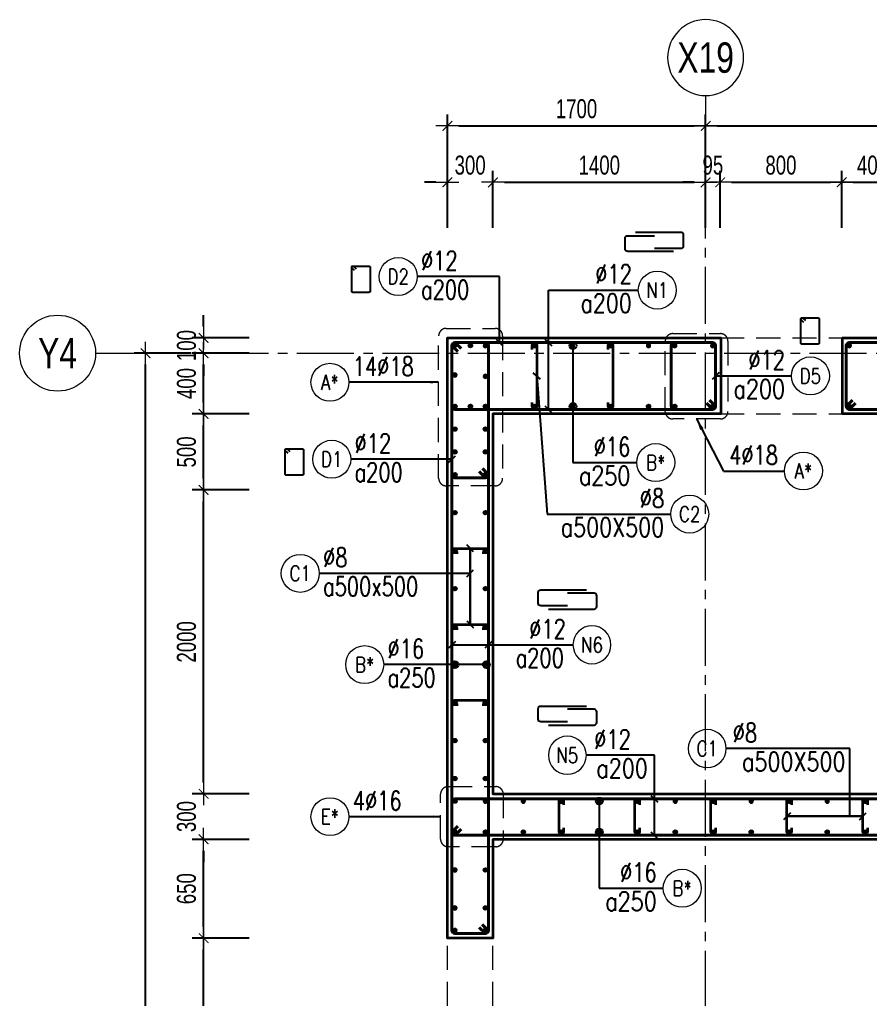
# Model space of a CAD drawing. Header units: millimetres. Extents: x 944027 to 981803, y -83026 to 82675.
# Drawn here: x 964636 to 970236, y 41331 to 47780 of the extents above; entities that cross this region are included whole.
import ezdxf
from ezdxf.enums import TextEntityAlignment as Align

# ---------------------------------------------------------------- set-up
doc = ezdxf.new("R2010")
doc.units = ezdxf.units.MM
doc.header["$MEASUREMENT"] = 0
for name, pattern in [('HIDDEN2', [4.7625, 3.175, -1.5875]), ('HT_Dim Grid$0$CENTER2', [1.125, 0.75, -0.125, 0.125, -0.125]), ('HT_Grid$0$CENTER2', [1.125, 0.75, -0.125, 0.125, -0.125])]:
    doc.linetypes.add(name, pattern=pattern)
doc.layers.get('0').update_dxf_attribs({"lineweight": 20})
doc.layers.get('Defpoints').update_dxf_attribs({"color": 151, "lineweight": 9})
for name, color, linetype, lineweight in [('HT_Dim Grid$0$NDC_S_AXIS', 5, 'HT_Dim Grid$0$CENTER2', 13), ('HT_Dim Grid$0$NDC_S_SYMBOL', 1, 'Continuous', 15), ('HT_Dim Grid$0$NDC_S_TEXT SYMBOL', 7, 'Continuous', 20), ('HT_Grid$0$NDC_S_AXIS', 5, 'HT_Grid$0$CENTER2', 13), ('KC-LEADER', 153, 'Continuous', 18), ('KC-THEP', 6, 'Continuous', 40), ('NDC_S_BEAM', 3, 'HIDDEN2', 20), ('NDC_S_DIM', 1, 'Continuous', 15), ('NDC_S_HIDDEN', 8, 'HIDDEN2', 13), ('NDC_S_LEADER', 1, 'Continuous', 15), ('NDC_S_REBAR', 4, 'Continuous', 35), ('NDC_S_STIRRUP', 4, 'Continuous', 40), ('NDC_S_VN TEXT', 7, 'Continuous', 20), ('NDC_S_WALL', 6, 'Continuous', 35)]:
    doc.layers.add(name, color=color, linetype=linetype, lineweight=lineweight)
doc.layers.add('Leader', color=6, linetype='Continuous')
doc.layers.add('Ligature', color=1, linetype='Continuous')
doc.styles.add('HT_Dim Grid$0$NDC_ANNO', font='', dxfattribs={"width": 0.8})
doc.styles.add('NDC_ARIAL', font='arial.ttf', dxfattribs={"width": 0.85})
doc.styles.add('NDC_DIM', font='', dxfattribs={"width": 0.75})
doc.styles.add('NDC_EN TXT', font='romans.shx', dxfattribs={"width": 0.8})
doc.styles.get('HT_Dim Grid$0$NDC_ANNO').set_extended_font_data('Dotum')
doc.styles.get('NDC_DIM').set_extended_font_data('Dotum')
doc.dimstyles.new('NDC_1-50', dxfattribs={"dimscale": 50, "dimtxt": 2.5, "dimasz": 1, "dimexe": 1.5, "dimexo": 0, "dimgap": 0.8, "dimtad": 1, "dimdec": 0, "dimdsep": 46, "dimtxsty": 'NDC_ARIAL', "dimblk": 'DIMMARK', "dimcen": 49999.938995, "dimdle": 1.5, "dimclrd": 1, "dimclre": 1, "dimclrt": 3, "dimadec": 0, "dimazin": 0, "dimtfac": 1, "dimtdec": 0, "dimtix": 1, "dimtmove": 2, "dimatfit": 3, "dimfxl": 1, "dimarcsym": 0})
doc.dimstyles.new('NDC_dim_30', dxfattribs={"dimscale": 30, "dimtxt": 2.5, "dimasz": 1.5, "dimexe": 1.5, "dimexo": 2.5, "dimgap": 1, "dimtad": 1, "dimdec": 0, "dimzin": 0, "dimdsep": 46, "dimtxsty": 'NDC_DIM', "dimblk": 'DIMMARK', "dimcen": 0.09, "dimdle": 1.2, "dimclrd": 1, "dimclre": 1, "dimclrt": 3, "dimadec": 0, "dimazin": 0, "dimtfac": 1, "dimtdec": 0, "dimtix": 1, "dimtofl": 0, "dimtmove": 0, "dimatfit": 3, "dimfxl": 6, "dimfxlon": 1, "dimtolj": 1, "dimtzin": 0, "dimarcsym": 0})
doc.dimstyles.new('NDC_dim_50', dxfattribs={"dimscale": 50, "dimtxt": 2.5, "dimasz": 1.5, "dimexe": 1.5, "dimexo": 2.5, "dimgap": 1, "dimtad": 1, "dimdec": 0, "dimzin": 0, "dimdsep": 46, "dimtxsty": 'NDC_DIM', "dimblk": 'DIMMARK', "dimcen": 0.09, "dimdle": 1.2, "dimclrd": 1, "dimclre": 1, "dimclrt": 3, "dimadec": 0, "dimazin": 0, "dimtfac": 1, "dimtdec": 0, "dimtix": 1, "dimtofl": 0, "dimtmove": 0, "dimatfit": 3, "dimfxl": 6, "dimfxlon": 1, "dimtolj": 1, "dimtzin": 0, "dimarcsym": 0})

# ---------------------------------------------------------------- blocks, each defined once
blk = doc.blocks.new('THEP')
at = {"layer": 'KC-LEADER', "color": 6}
blk.add_circle((0, 0), 14, dxfattribs=at)
at = {"layer": 'KC-THEP'}
for p, q in [((-14, 0), (14, 0)), ((9.9, 9.9), (-9.9, -9.9)), ((-9.9, 9.9), (9.9, -9.9)), ((0, 14), (0, -14))]:
    blk.add_line(p, q, dxfattribs=at)
blk = doc.blocks.new('DIMMARK')
at = {"layer": 'NDC_S_DIM', "color": 1}
blk.add_line((-1.5, 0), (1, 0), dxfattribs=at)
at = {"layer": 'NDC_S_DIM', "color": 2, "const_width": 0.1}
blk.add_lwpolyline([(-0.424, -0.424), (0.424, 0.424)], dxfattribs=at)
blk = doc.blocks.new('*U11')
blk.add_circle((-2.5, 0), 2.5)
at = {"layer": 'NDC_S_VN TEXT', "color": 3, "style": 'NDC_EN TXT', "width": 0.75}
for tag, p in [('DK1', (0.5, 0.85)), ('KC1', (0.5, -2.97))]:
    blk.add_attdef(tag, p, '', height=2.5, dxfattribs=at)
at = {"layer": 'NDC_S_VN TEXT', "color": 7, "style": 'NDC_EN TXT', "width": 0.8}
blk.add_attdef('SH2', text='', height=2, dxfattribs=at).set_placement((-2.5, 0), align=Align.MIDDLE)
blk = doc.blocks.new('*U13')
blk.add_circle((-2.5, 0), 2.5)
at = {"layer": 'NDC_S_VN TEXT', "color": 3, "style": 'NDC_EN TXT', "width": 0.75}
blk.add_attdef('DK1', (0.5, 0.85), '', height=2.5, dxfattribs=at)
at = {"layer": 'NDC_S_VN TEXT', "color": 7, "style": 'NDC_EN TXT', "width": 0.8}
blk.add_attdef('SH2', text='', height=2, dxfattribs=at).set_placement((-2.5, 0), align=Align.MIDDLE)
blk = doc.blocks.new('*U10')
blk.add_circle((2.5, 0), 2.5)
at = {"layer": 'NDC_S_VN TEXT', "color": 3, "style": 'NDC_EN TXT'}
for tag, width, p in [('DK2', 0.75, (-0.85, 0.85)), ('KC2', 0.8, (-0.85, -2.97))]:
    blk.add_attdef(tag, text='', height=2.5, dxfattribs=dict(at, width=width)).set_placement(p, align=Align.RIGHT)
at = {"layer": 'NDC_S_VN TEXT', "color": 7, "style": 'NDC_EN TXT', "width": 0.8}
blk.add_attdef('SH3', text='', height=2, dxfattribs=at).set_placement((2.5, 0), align=Align.MIDDLE)
blk = doc.blocks.new('A$C72321851')
at = {"layer": 'Ligature'}
for points in [[(-60.9, -129.3), (-60.9, 170.9, -0.414214), (-43.3, 188.5), (25.8, 188.5, -0.414214), (43.4, 170.9), (43.4, -4.3)], [(-39.7, -4.3), (-39.7, -179.5, 0.414214), (-22.1, -197.1), (47, -197.1, 0.414214), (64.6, -179.5), (64.6, 120.7)]]:
    blk.add_lwpolyline(points, format="xyb", dxfattribs=at)
blk = doc.blocks.new('*D219')
at = {"layer": 'Defpoints', "color": 0, "transparency": 16777216}
for p in [(965847.3, 42684.3), (967922.2, 42684.3), (967922.2, 42384.3)]:
    blk.add_point(p, dxfattribs=at)
at = {"layer": 'NDC_S_DIM', "color": 1, "lineweight": -2, "transparency": 16777216}
for p, q in [((965847.3, 42759.3), (965847.3, 42834.3)), ((966147.3, 42684.3), (965772.3, 42684.3)), ((966147.3, 42384.3), (965772.3, 42384.3)), ((965847.3, 42309.3), (965847.3, 42234.3))]:
    blk.add_line(p, q, dxfattribs=at)
at = {"layer": 'NDC_S_DIM', "color": 1, "lineweight": -2, "transparency": 16777216, "xscale": 75, "yscale": 75, "zscale": 75}
for p, rotation in [((965847.3, 42684.3), 270), ((965847.3, 42384.3), 90)]:
    blk.add_blockref('DIMMARK', p, dxfattribs=dict(at, rotation=rotation))
at = {"layer": 'NDC_S_DIM', "color": 3, "transparency": 16777216, "insert": (965734.7, 42534.3), "char_height": 125, "attachment_point": 5, "rotation": 90, "style": 'NDC_DIM'}
blk.add_mtext('\\A1;300', dxfattribs=at)
blk = doc.blocks.new('*D220')
at = {"layer": 'Defpoints', "color": 0, "transparency": 16777216}
for p in [(965847.3, 44683.9), (967808.6, 44683.9), (967922.2, 42684.3)]:
    blk.add_point(p, dxfattribs=at)
at = {"layer": 'NDC_S_DIM', "color": 1, "lineweight": -2, "transparency": 16777216}
for p, q in [((966147.3, 44683.9), (965772.3, 44683.9)), ((965847.3, 42759.3), (965847.3, 44608.9)), ((966147.3, 42684.3), (965772.3, 42684.3))]:
    blk.add_line(p, q, dxfattribs=at)
at = {"layer": 'NDC_S_DIM', "color": 1, "lineweight": -2, "transparency": 16777216, "xscale": 75, "yscale": 75, "zscale": 75}
for p, rotation in [((965847.3, 44683.9), 90), ((965847.3, 42684.3), 270)]:
    blk.add_blockref('DIMMARK', p, dxfattribs=dict(at, rotation=rotation))
at = {"layer": 'NDC_S_DIM', "color": 3, "transparency": 16777216, "insert": (965734.7, 43684.1), "char_height": 125, "attachment_point": 5, "rotation": 90, "style": 'NDC_DIM'}
blk.add_mtext('\\A1;2000', dxfattribs=at)
blk = doc.blocks.new('*D221')
at = {"layer": 'Defpoints', "color": 0, "transparency": 16777216}
for p in [(965465.4, 45584.3), (967451.7, 45584.3), (967451.7, 36584.3)]:
    blk.add_point(p, dxfattribs=at)
at = {"layer": 'NDC_S_DIM', "color": 1, "lineweight": -2, "transparency": 16777216}
for p, q in [((965765.4, 45584.3), (965390.4, 45584.3)), ((965465.4, 36659.3), (965465.4, 45509.3)), ((965765.4, 36584.3), (965390.4, 36584.3))]:
    blk.add_line(p, q, dxfattribs=at)
at = {"layer": 'NDC_S_DIM', "color": 1, "lineweight": -2, "transparency": 16777216, "xscale": 75, "yscale": 75, "zscale": 75}
for p, rotation in [((965465.4, 45584.3), 90), ((965465.4, 36584.3), 270)]:
    blk.add_blockref('DIMMARK', p, dxfattribs=dict(at, rotation=rotation))
at = {"layer": 'NDC_S_DIM', "color": 3, "transparency": 16777216, "insert": (965352.8, 41084.3), "char_height": 125, "attachment_point": 5, "rotation": 90, "style": 'NDC_DIM'}
blk.add_mtext('\\A1;9000', dxfattribs=at)
blk = doc.blocks.new('*D199')
at = {"layer": 'Defpoints', "color": 0, "transparency": 16777216}
for p in [(967751.7, 46708.5), (967451.7, 45684.3), (967751.7, 45184.3)]:
    blk.add_point(p, dxfattribs=at)
at = {"layer": 'NDC_S_DIM', "color": 1, "lineweight": -2, "transparency": 16777216}
for p, q in [((967451.7, 46408.5), (967451.7, 46783.5)), ((967751.7, 46408.5), (967751.7, 46783.5)), ((967376.7, 46708.5), (967301.7, 46708.5)), ((967826.7, 46708.5), (967901.7, 46708.5))]:
    blk.add_line(p, q, dxfattribs=at)
at = {"layer": 'NDC_S_DIM', "color": 1, "lineweight": -2, "transparency": 16777216, "xscale": 75, "yscale": 75, "zscale": 75}
blk.add_blockref('DIMMARK', (967451.7, 46708.5), dxfattribs=at)
at = {"layer": 'NDC_S_DIM', "color": 1, "lineweight": -2, "transparency": 16777216, "xscale": 75, "yscale": 75, "zscale": 75, "rotation": 180}
blk.add_blockref('DIMMARK', (967751.7, 46708.5), dxfattribs=at)
at = {"layer": 'NDC_S_DIM', "color": 3, "transparency": 16777216, "insert": (967601.7, 46821.1), "char_height": 125, "attachment_point": 5, "style": 'NDC_DIM'}
blk.add_mtext('\\A1;300', dxfattribs=at)
blk = doc.blocks.new('*D213')
at = {"layer": 'Defpoints', "color": 0, "transparency": 16777216}
for p in [(969151.7, 47079.6), (969151.7, 45847.7), (967451.7, 45610.5)]:
    blk.add_point(p, dxfattribs=at)
at = {"layer": 'NDC_S_DIM', "color": 1, "lineweight": -2, "transparency": 16777216}
for p, q in [((967451.7, 46779.6), (967451.7, 47154.6)), ((969151.7, 46779.6), (969151.7, 47154.6)), ((967526.7, 47079.6), (969076.7, 47079.6))]:
    blk.add_line(p, q, dxfattribs=at)
at = {"layer": 'NDC_S_DIM', "color": 1, "lineweight": -2, "transparency": 16777216, "xscale": 75, "yscale": 75, "zscale": 75, "rotation": 180}
blk.add_blockref('DIMMARK', (967451.7, 47079.6), dxfattribs=at)
at = {"layer": 'NDC_S_DIM', "color": 1, "lineweight": -2, "transparency": 16777216, "xscale": 75, "yscale": 75, "zscale": 75}
blk.add_blockref('DIMMARK', (969151.7, 47079.6), dxfattribs=at)
at = {"layer": 'NDC_S_DIM', "color": 3, "transparency": 16777216, "insert": (968301.7, 47192.2), "char_height": 125, "attachment_point": 5, "style": 'NDC_DIM'}
blk.add_mtext('\\A1;1700', dxfattribs=at)
blk = doc.blocks.new('*D214')
at = {"layer": 'Defpoints', "color": 0, "transparency": 16777216}
for p in [(965847.3, 45184.3), (967751.7, 45184.3), (967808.6, 44683.9)]:
    blk.add_point(p, dxfattribs=at)
at = {"layer": 'NDC_S_DIM', "color": 1, "lineweight": -2, "transparency": 16777216}
for p, q in [((966147.3, 45184.3), (965772.3, 45184.3)), ((965847.3, 44758.9), (965847.3, 45109.3)), ((966147.3, 44683.9), (965772.3, 44683.9))]:
    blk.add_line(p, q, dxfattribs=at)
at = {"layer": 'NDC_S_DIM', "color": 1, "lineweight": -2, "transparency": 16777216, "xscale": 75, "yscale": 75, "zscale": 75}
for p, rotation in [((965847.3, 45184.3), 90), ((965847.3, 44683.9), 270)]:
    blk.add_blockref('DIMMARK', p, dxfattribs=dict(at, rotation=rotation))
at = {"layer": 'NDC_S_DIM', "color": 3, "transparency": 16777216, "insert": (965734.7, 44934.1), "char_height": 125, "attachment_point": 5, "rotation": 90, "style": 'NDC_DIM'}
blk.add_mtext('\\A1;500', dxfattribs=at)
blk = doc.blocks.new('*D215')
at = {"layer": 'Defpoints', "color": 0, "transparency": 16777216}
for p in [(965847.3, 45584.3), (967451.7, 45584.3), (967751.7, 45184.3)]:
    blk.add_point(p, dxfattribs=at)
at = {"layer": 'NDC_S_DIM', "color": 1, "lineweight": -2, "transparency": 16777216}
for p, q in [((966147.3, 45584.3), (965772.3, 45584.3)), ((965847.3, 45259.3), (965847.3, 45509.3)), ((966147.3, 45184.3), (965772.3, 45184.3))]:
    blk.add_line(p, q, dxfattribs=at)
at = {"layer": 'NDC_S_DIM', "color": 1, "lineweight": -2, "transparency": 16777216, "xscale": 75, "yscale": 75, "zscale": 75}
for p, rotation in [((965847.3, 45584.3), 90), ((965847.3, 45184.3), 270)]:
    blk.add_blockref('DIMMARK', p, dxfattribs=dict(at, rotation=rotation))
at = {"layer": 'NDC_S_DIM', "color": 3, "transparency": 16777216, "insert": (965734.7, 45384.3), "char_height": 125, "attachment_point": 5, "rotation": 90, "style": 'NDC_DIM'}
blk.add_mtext('\\A1;400', dxfattribs=at)
blk = doc.blocks.new('*D216')
at = {"layer": 'Defpoints', "color": 0, "transparency": 16777216}
for p in [(970047.4, 46708.5), (969247.1, 45624.2), (970047.4, 45500.5)]:
    blk.add_point(p, dxfattribs=at)
at = {"layer": 'NDC_S_DIM', "color": 1, "lineweight": -2, "transparency": 16777216}
for p, q in [((969247.1, 46408.5), (969247.1, 46783.5)), ((970047.4, 46408.5), (970047.4, 46783.5)), ((969322.1, 46708.5), (969972.4, 46708.5))]:
    blk.add_line(p, q, dxfattribs=at)
at = {"layer": 'NDC_S_DIM', "color": 1, "lineweight": -2, "transparency": 16777216, "xscale": 75, "yscale": 75, "zscale": 75, "rotation": 180}
blk.add_blockref('DIMMARK', (969247.1, 46708.5), dxfattribs=at)
at = {"layer": 'NDC_S_DIM', "color": 1, "lineweight": -2, "transparency": 16777216, "xscale": 75, "yscale": 75, "zscale": 75}
blk.add_blockref('DIMMARK', (970047.4, 46708.5), dxfattribs=at)
at = {"layer": 'NDC_S_DIM', "color": 3, "transparency": 16777216, "insert": (969647.2, 46821.1), "char_height": 125, "attachment_point": 5, "style": 'NDC_DIM'}
blk.add_mtext('\\A1;800', dxfattribs=at)
blk = doc.blocks.new('*D176')
at = {"layer": 'Defpoints', "color": 0, "transparency": 16777216}
for p in [(970452.7, 46708.5), (970047.4, 45500.5), (970452.7, 45184.3)]:
    blk.add_point(p, dxfattribs=at)
at = {"layer": 'NDC_S_DIM', "color": 1, "lineweight": -2, "transparency": 16777216}
for p, q in [((970047.4, 46408.5), (970047.4, 46783.5)), ((970452.7, 46408.5), (970452.7, 46783.5)), ((970122.4, 46708.5), (970377.7, 46708.5))]:
    blk.add_line(p, q, dxfattribs=at)
at = {"layer": 'NDC_S_DIM', "color": 1, "lineweight": -2, "transparency": 16777216, "xscale": 75, "yscale": 75, "zscale": 75, "rotation": 180}
blk.add_blockref('DIMMARK', (970047.4, 46708.5), dxfattribs=at)
at = {"layer": 'NDC_S_DIM', "color": 1, "lineweight": -2, "transparency": 16777216, "xscale": 75, "yscale": 75, "zscale": 75}
blk.add_blockref('DIMMARK', (970452.7, 46708.5), dxfattribs=at)
at = {"layer": 'NDC_S_DIM', "color": 3, "transparency": 16777216, "insert": (970250.1, 46821.1), "char_height": 125, "attachment_point": 5, "style": 'NDC_DIM'}
blk.add_mtext('\\A1;405', dxfattribs=at)
blk = doc.blocks.new('*U9')
blk.add_circle((2.5, 0), 2.5)
at = {"layer": 'NDC_S_VN TEXT', "color": 3, "style": 'NDC_EN TXT', "width": 0.75}
blk.add_attdef('DK2', text='', height=2.5, dxfattribs=at).set_placement((-0.85, 0.85), align=Align.RIGHT)
at = {"layer": 'NDC_S_VN TEXT', "color": 7, "style": 'NDC_EN TXT', "width": 0.8}
blk.add_attdef('SH3', text='', height=2, dxfattribs=at).set_placement((2.5, 0), align=Align.MIDDLE)
blk = doc.blocks.new('*U21')
at = {"layer": 'HT_Dim Grid$0$NDC_S_SYMBOL'}
blk.add_line((0, 5), (0, 9), dxfattribs=at)
blk.add_circle((0, 0), 5, dxfattribs=at)
at = {"layer": 'HT_Dim Grid$0$NDC_S_TEXT SYMBOL', "color": 7, "style": 'HT_Dim Grid$0$NDC_ANNO', "width": 0.8}
blk.add_attdef('GRID', text='', height=4, dxfattribs=at).set_placement((0, 0), align=Align.MIDDLE)
blk = doc.blocks.new('*D188')
at = {"layer": 'Defpoints', "color": 0, "ltscale": 200, "transparency": 16777216}
for p in [(973751.7, 47079.6), (969151.7, 45847.7), (973751.7, 45684.3)]:
    blk.add_point(p, dxfattribs=at)
at = {"layer": 'NDC_S_DIM', "color": 1, "lineweight": -2, "ltscale": 200, "transparency": 16777216}
for p, q in [((969151.7, 46779.6), (969151.7, 47154.6)), ((973751.7, 46779.6), (973751.7, 47154.6)), ((969226.7, 47079.6), (973676.7, 47079.6))]:
    blk.add_line(p, q, dxfattribs=at)
at = {"layer": 'NDC_S_DIM', "color": 1, "lineweight": -2, "ltscale": 200, "transparency": 16777216, "xscale": 75, "yscale": 75, "zscale": 75, "rotation": 180}
blk.add_blockref('DIMMARK', (969151.7, 47079.6), dxfattribs=at)
at = {"layer": 'NDC_S_DIM', "color": 1, "lineweight": -2, "ltscale": 200, "transparency": 16777216, "xscale": 75, "yscale": 75, "zscale": 75}
blk.add_blockref('DIMMARK', (973751.7, 47079.6), dxfattribs=at)
at = {"layer": 'NDC_S_DIM', "color": 3, "ltscale": 200, "transparency": 16777216, "insert": (971451.7, 47192.2), "char_height": 125, "attachment_point": 5, "style": 'NDC_DIM'}
blk.add_mtext('\\A1;4600', dxfattribs=at)
blk = doc.blocks.new('*D189')
at = {"layer": 'Defpoints', "color": 0, "ltscale": 200, "transparency": 16777216}
for p in [(969151.7, 46708.5), (969151.7, 45847.7), (967751.7, 45184.3)]:
    blk.add_point(p, dxfattribs=at)
at = {"layer": 'NDC_S_DIM', "color": 1, "lineweight": -2, "ltscale": 200, "transparency": 16777216}
for p, q in [((967751.7, 46408.5), (967751.7, 46783.5)), ((969151.7, 46408.5), (969151.7, 46783.5)), ((967826.7, 46708.5), (969076.7, 46708.5))]:
    blk.add_line(p, q, dxfattribs=at)
at = {"layer": 'NDC_S_DIM', "color": 1, "lineweight": -2, "ltscale": 200, "transparency": 16777216, "xscale": 75, "yscale": 75, "zscale": 75, "rotation": 180}
blk.add_blockref('DIMMARK', (967751.7, 46708.5), dxfattribs=at)
at = {"layer": 'NDC_S_DIM', "color": 1, "lineweight": -2, "ltscale": 200, "transparency": 16777216, "xscale": 75, "yscale": 75, "zscale": 75}
blk.add_blockref('DIMMARK', (969151.7, 46708.5), dxfattribs=at)
at = {"layer": 'NDC_S_DIM', "color": 3, "ltscale": 200, "transparency": 16777216, "insert": (968451.7, 46821.1), "char_height": 125, "attachment_point": 5, "style": 'NDC_DIM'}
blk.add_mtext('\\A1;1400', dxfattribs=at)
blk = doc.blocks.new('*D190')
at = {"layer": 'Defpoints', "color": 0, "ltscale": 200, "transparency": 16777216}
for p in [(969247.1, 46708.5), (969151.7, 45847.7), (969247.1, 45684.3)]:
    blk.add_point(p, dxfattribs=at)
at = {"layer": 'NDC_S_DIM', "color": 1, "lineweight": -2, "ltscale": 200, "transparency": 16777216}
for p, q in [((969151.7, 46408.5), (969151.7, 46783.5)), ((969247.1, 46408.5), (969247.1, 46783.5)), ((969076.7, 46708.5), (969001.7, 46708.5)), ((969322.1, 46708.5), (969397.1, 46708.5))]:
    blk.add_line(p, q, dxfattribs=at)
at = {"layer": 'NDC_S_DIM', "color": 1, "lineweight": -2, "ltscale": 200, "transparency": 16777216, "xscale": 75, "yscale": 75, "zscale": 75}
blk.add_blockref('DIMMARK', (969151.7, 46708.5), dxfattribs=at)
at = {"layer": 'NDC_S_DIM', "color": 1, "lineweight": -2, "ltscale": 200, "transparency": 16777216, "xscale": 75, "yscale": 75, "zscale": 75, "rotation": 180}
blk.add_blockref('DIMMARK', (969247.1, 46708.5), dxfattribs=at)
at = {"layer": 'NDC_S_DIM', "color": 3, "ltscale": 200, "transparency": 16777216, "insert": (969199.4, 46821.1), "char_height": 125, "attachment_point": 5, "style": 'NDC_DIM'}
blk.add_mtext('\\A1;95', dxfattribs=at)
blk = doc.blocks.new('*U22')
at = {"layer": 'HT_Dim Grid$0$NDC_S_SYMBOL'}
blk.add_line((5, 0), (9, 0), dxfattribs=at)
blk.add_circle((0, 0), 5, dxfattribs=at)
at = {"layer": 'HT_Dim Grid$0$NDC_S_TEXT SYMBOL', "color": 7, "style": 'HT_Dim Grid$0$NDC_ANNO', "width": 0.8}
blk.add_attdef('GRID', text='', height=4, rotation=270, dxfattribs=at).set_placement((0, 0), align=Align.MIDDLE)
blk = doc.blocks.new('*D178')
at = {"layer": 'Defpoints', "color": 0, "ltscale": 200, "transparency": 16777216}
for p in [(965847.3, 45684.3), (967451.7, 45684.3), (967451.7, 45584.3)]:
    blk.add_point(p, dxfattribs=at)
at = {"layer": 'NDC_S_DIM', "color": 1, "lineweight": -2, "ltscale": 200, "transparency": 16777216}
for p, q in [((965847.3, 45759.3), (965847.3, 45834.3)), ((966147.3, 45684.3), (965772.3, 45684.3)), ((966147.3, 45584.3), (965772.3, 45584.3)), ((965847.3, 45509.3), (965847.3, 45434.3))]:
    blk.add_line(p, q, dxfattribs=at)
at = {"layer": 'NDC_S_DIM', "color": 1, "lineweight": -2, "ltscale": 200, "transparency": 16777216, "xscale": 75, "yscale": 75, "zscale": 75}
for p, rotation in [((965847.3, 45684.3), 270), ((965847.3, 45584.3), 90)]:
    blk.add_blockref('DIMMARK', p, dxfattribs=dict(at, rotation=rotation))
at = {"layer": 'NDC_S_DIM', "color": 3, "ltscale": 200, "transparency": 16777216, "insert": (965734.7, 45634.3), "char_height": 125, "attachment_point": 5, "rotation": 90, "style": 'NDC_DIM'}
blk.add_mtext('\\A1;100', dxfattribs=at)
blk = doc.blocks.new('*U12')
blk.add_circle((-2.5, 0), 2.5)
at = {"layer": 'NDC_S_VN TEXT', "color": 3, "style": 'NDC_EN TXT', "width": 0.75}
for tag, p in [('DK1', (0.5, 0.85)), ('KC1', (0.5, -2.97))]:
    blk.add_attdef(tag, p, '', height=2.5, dxfattribs=at)
at = {"layer": 'NDC_S_VN TEXT', "color": 7, "style": 'NDC_EN TXT', "width": 0.8}
blk.add_attdef('SH2', text='', height=2, dxfattribs=at).set_placement((-2.5, 0), align=Align.MIDDLE)
blk = doc.blocks.new('*D183')
at = {"layer": 'Defpoints', "color": 0, "ltscale": 200, "transparency": 16777216}
for p in [(965847.3, 41734.3), (967601.7, 41734.3), (967584.2, 40284.3)]:
    blk.add_point(p, dxfattribs=at)
at = {"layer": 'NDC_S_DIM', "color": 1, "lineweight": -2, "ltscale": 200, "transparency": 16777216}
for p, q in [((966147.3, 41734.3), (965772.3, 41734.3)), ((965847.3, 40359.3), (965847.3, 41659.3)), ((966147.3, 40284.3), (965772.3, 40284.3))]:
    blk.add_line(p, q, dxfattribs=at)
at = {"layer": 'NDC_S_DIM', "color": 1, "lineweight": -2, "ltscale": 200, "transparency": 16777216, "xscale": 75, "yscale": 75, "zscale": 75}
for p, rotation in [((965847.3, 41734.3), 90), ((965847.3, 40284.3), 270)]:
    blk.add_blockref('DIMMARK', p, dxfattribs=dict(at, rotation=rotation))
at = {"layer": 'NDC_S_DIM', "color": 3, "ltscale": 200, "transparency": 16777216, "insert": (965734.7, 41009.3), "char_height": 125, "attachment_point": 5, "rotation": 90, "style": 'NDC_DIM'}
blk.add_mtext('\\A1;1450', dxfattribs=at)
blk = doc.blocks.new('*D184')
at = {"layer": 'Defpoints', "color": 0, "ltscale": 200, "transparency": 16777216}
for p in [(965847.3, 42384.3), (967751.7, 42384.3), (967601.7, 41734.3)]:
    blk.add_point(p, dxfattribs=at)
at = {"layer": 'NDC_S_DIM', "color": 1, "lineweight": -2, "ltscale": 200, "transparency": 16777216}
for p, q in [((966147.3, 42384.3), (965772.3, 42384.3)), ((965847.3, 41809.3), (965847.3, 42309.3)), ((966147.3, 41734.3), (965772.3, 41734.3))]:
    blk.add_line(p, q, dxfattribs=at)
at = {"layer": 'NDC_S_DIM', "color": 1, "lineweight": -2, "ltscale": 200, "transparency": 16777216, "xscale": 75, "yscale": 75, "zscale": 75}
for p, rotation in [((965847.3, 42384.3), 90), ((965847.3, 41734.3), 270)]:
    blk.add_blockref('DIMMARK', p, dxfattribs=dict(at, rotation=rotation))
at = {"layer": 'NDC_S_DIM', "color": 3, "ltscale": 200, "transparency": 16777216, "insert": (965734.7, 42059.3), "char_height": 125, "attachment_point": 5, "rotation": 90, "style": 'NDC_DIM'}
blk.add_mtext('\\A1;650', dxfattribs=at)

msp = doc.modelspace()

# ---------------------------------------------------------------- linework, layer by layer
at = {"layer": 'HT_Grid$0$NDC_S_AXIS', "ltscale": 500}
for p, q in [((969151.7, 35089), (969151.7, 47079.6)), ((965336.2, 45584.3), (975517.7, 45584.3))]:
    msp.add_line(p, q, dxfattribs=at)
at = {"layer": 'Ligature'}
for points in [[(966840.7, 46127.4), (966824.7, 46143.4, -0.668179), (966830.5, 46157.3), (966935.1, 46157.3, -0.414214), (966943.3, 46149.2), (966943.3, 45992.1, -0.414214), (966935.1, 45983.9), (966830.5, 45983.9, -0.414214), (966822.3, 45992.1), (966822.3, 46149.2, -0.668179), (966836.3, 46154.9), (966852.2, 46139)], [(969796.9, 45787), (969780.9, 45802.9, -0.668179), (969786.7, 45816.9), (969891.3, 45816.9, -0.414214), (969899.5, 45808.7), (969899.5, 45651.6, -0.414214), (969891.3, 45643.4), (969786.7, 45643.4, -0.414214), (969778.5, 45651.6), (969778.5, 45808.7, -0.668179), (969792.4, 45814.5), (969808.4, 45798.5)], [(966402.9, 44925), (966386.9, 44941, -0.668179), (966392.7, 44954.9), (966497.3, 44954.9, -0.414214), (966505.5, 44946.8), (966505.5, 44789.6, -0.414214), (966497.3, 44781.5), (966392.7, 44781.5, -0.414214), (966384.5, 44789.6), (966384.5, 44946.8, -0.668179), (966398.5, 44952.5), (966414.4, 44936.6)]]:
    msp.add_lwpolyline(points, format="xyb", dxfattribs=at)
at = {"layer": 'NDC_S_BEAM', "ltscale": 50}
for p, q in [((969247.1, 45684.3), (970047.4, 45684.3)), ((969247.1, 45184.3), (970047.4, 45184.3)), ((967451.7, 40334.3), (967451.7, 41734.3)), ((967751.7, 40334.3), (967751.7, 41734.3))]:
    msp.add_line(p, q, dxfattribs=at)
at = {"layer": 'NDC_S_HIDDEN', "ltscale": 50}
for points in [[(967444.3, 45747.4), (967765.7, 45747.4, -0.414214), (967815.7, 45697.4), (967815.7, 44760.9, -0.414214), (967765.7, 44710.9), (967444.3, 44710.9, -0.414214), (967394.3, 44760.9), (967394.3, 45697.4, -0.414214)], [(968935.8, 45712.8), (969248.5, 45712.8, -0.414214), (969298.5, 45662.8), (969298.5, 45201.1, -0.414214), (969248.5, 45151.1), (968935.8, 45151.1, -0.414214), (968885.8, 45201.1), (968885.8, 45662.8, -0.414214)], [(967456.8, 42731.5), (967769.8, 42731.5, -0.414214), (967819.8, 42681.5), (967819.8, 42385.6, -0.414214), (967769.8, 42335.6), (967456.8, 42335.6, -0.414214), (967406.8, 42385.6), (967406.8, 42681.5, -0.414214)]]:
    msp.add_lwpolyline(points, format="xyb", close=True, dxfattribs=at)
at = {"layer": 'NDC_S_REBAR'}
for points in [[(968010.6, 45609.3), (968010.6, 45634.3, -1), (968040.6, 45634.3), (968040.6, 45234.3, -1), (968010.6, 45234.3), (968010.6, 45259.3)], [(968510.6, 45609.3), (968510.6, 45634.3, -1), (968540.6, 45634.3), (968540.6, 45234.3, -1), (968510.6, 45234.3), (968510.6, 45259.3)], [(967523.3, 44269.3), (967498.3, 44269.3, -1), (967498.3, 44299.3), (967705.3, 44299.3, -1), (967705.3, 44269.3), (967680.3, 44269.3)], [(967523.3, 43769.3), (967498.3, 43769.3, -1), (967498.3, 43799.3), (967705.3, 43799.3, -1), (967705.3, 43769.3), (967680.3, 43769.3)], [(967523.3, 43269.3), (967498.3, 43269.3, -1), (967498.3, 43299.3), (967705.3, 43299.3, -1), (967705.3, 43269.3), (967680.3, 43269.3)], [(968216.7, 42460.8), (968216.7, 42435.8, -1), (968186.7, 42435.8), (968186.7, 42635.8, -1), (968216.7, 42635.8), (968216.7, 42610.8)], [(968716.7, 42460.8), (968716.7, 42435.8, -1), (968686.7, 42435.8), (968686.7, 42635.8, -1), (968716.7, 42635.8), (968716.7, 42610.8)], [(969216.7, 42460.8), (969216.7, 42435.8, -1), (969186.7, 42435.8), (969186.7, 42635.8, -1), (969216.7, 42635.8), (969216.7, 42610.8)], [(969716.7, 42460.8), (969716.7, 42435.8, -1), (969686.7, 42435.8), (969686.7, 42635.8, -1), (969716.7, 42635.8), (969716.7, 42610.8)], [(970216.7, 42460.8), (970216.7, 42435.8, -1), (970186.7, 42435.8), (970186.7, 42635.8, -1), (970216.7, 42635.8), (970216.7, 42610.8)]]:
    msp.add_lwpolyline(points, format="xyb", dxfattribs=at)
at = {"layer": 'NDC_S_STIRRUP'}
for points in [[(967541.7, 45614.3), (967501.7, 45654.3, 0.414214), (967481.7, 45634.3), (967481.7, 45234.3, 0.414214), (967501.7, 45214.3), (969197.1, 45214.3, 0.414214), (969217.1, 45234.3), (969217.1, 45634.3, 0.414214), (969197.1, 45654.3), (967501.7, 45654.3, 0.414214), (967481.7, 45634.3), (967521.7, 45594.3)], [(967681.7, 41824.3), (967721.7, 41784.3, -0.414214), (967701.7, 41764.3), (967501.7, 41764.3, -0.414214), (967481.7, 41784.3), (967481.7, 45634.3, -0.414214), (967501.7, 45654.3), (967701.7, 45654.3, -0.414214), (967721.7, 45634.3), (967721.7, 41784.3, -0.414214), (967701.7, 41764.3), (967661.7, 41804.3)], [(967681.9, 44824.3), (967721.9, 44784.3, -0.414214), (967701.9, 44764.3), (967501.9, 44764.3, -0.414214), (967481.9, 44784.3), (967481.7, 45634.3, -0.414214), (967501.7, 45654.3), (967701.7, 45654.3, -0.414214), (967721.7, 45634.3), (967721.9, 44784.3, -0.414214), (967701.9, 44764.3), (967661.9, 44804.3)], [(969157.1, 45254.3), (969197.1, 45214.3, 0.414214), (969217.1, 45234.3), (969217.1, 45634.3, 0.414214), (969197.1, 45654.3), (968945.5, 45654.3, 0.414214), (968925.5, 45634.3), (968925.5, 45234.3, 0.414214), (968945.5, 45214.3), (969197.1, 45214.3, 0.414214), (969217.1, 45234.3), (969177.1, 45274.3)], [(970137.4, 45254.3), (970097.4, 45214.3, -0.414214), (970077.4, 45234.3), (970077.4, 45634.3, -0.414214), (970097.4, 45654.3), (973701.8, 45654.3, -0.414214), (973721.8, 45634.3), (973721.8, 45234.3, -0.414214), (973701.8, 45214.3), (970097.4, 45214.3, -0.414214), (970077.4, 45234.3), (970117.4, 45274.3)], [(967541.7, 42450.8), (967501.7, 42410.8, -0.414214), (967481.7, 42430.8), (967481.7, 42630.8, -0.414214), (967501.7, 42650.8), (970701.7, 42650.8, -0.414214), (970721.7, 42630.8), (970721.7, 42430.8, -0.414358), (970701.7, 42410.8), (967501.7, 42410.8, -0.414214), (967481.7, 42430.8), (967521.7, 42470.8)]]:
    msp.add_lwpolyline(points, format="xyb", dxfattribs=at)
at = {"layer": 'NDC_S_WALL', "ltscale": 10}
msp.add_lwpolyline([(970451.7, 36984.3), (970451.7, 42384.3), (967751.7, 42384.3), (967751.7, 41734.3), (967451.7, 41734.3), (967451.7, 45684.3), (969251.7, 45684.3), (969251.7, 45184.3), (967751.7, 45184.3), (967751.7, 42684.3), (970451.7, 42684.3), (970451.7, 45184.3), (970051.7, 45184.3), (970051.7, 45684.3), (973751.7, 45684.3), (973751.7, 44534.3), (973451.7, 44534.3), (973451.7, 45184.3), (970751.7, 45184.3), (970751.7, 36984.3)], dxfattribs=at)

# ---------------------------------------------------------------- block references
at = {"layer": 'HT_Dim Grid$0$NDC_S_AXIS'}
ref = msp.add_blockref('*U21', (969151.7, 47529.6), dxfattribs=dict(at, xscale=-50, yscale=50, zscale=50, rotation=180))
ref.add_attrib('GRID', 'X19', dxfattribs={"layer": 'HT_Dim Grid$0$NDC_S_TEXT SYMBOL', "color": 7, "height": 200, "style": 'HT_Dim Grid$0$NDC_ANNO', "width": 0.8}).set_placement((969151.7, 47529.6), align=Align.MIDDLE)
ref = msp.add_blockref('*U22', (964886.2, 45584.3), dxfattribs=dict(at, xscale=50, yscale=50, zscale=150))
ref.add_attrib('GRID', 'Y4', dxfattribs={"layer": 'HT_Dim Grid$0$NDC_S_TEXT SYMBOL', "color": 7, "height": 200, "style": 'HT_Dim Grid$0$NDC_ANNO', "width": 0.8}).set_placement((964886.2, 45584.3), align=Align.MIDDLE)
at = {"layer": 'KC-THEP'}
for p, rotation in [((967498.2, 45634.3), 189.6685644363809), ((967603.5, 45634.3), 189.6685644363809), ((967501.7, 45234.3), 189.6685644363809), ((967603.5, 45234.3), 189.6685644363809), ((967701.7, 45234.3), 189.6685644363809), ((968025.6, 45234.3), 9.668564436380946), ((968275.6, 45234.3), 9.668564436380946), ((968525.6, 45234.3), 9.668564436380946), ((968775.6, 45234.3), 9.668564436380946), ((968948.3, 45234.3), 9.668564436380946), ((969198.3, 45234.3), 9.668564436380946), ((970097.4, 45234.3), 9.668564436380946), ((967501.7, 45084.3), 189.6685644363809), ((967701.7, 45084.3), 189.6685644363809), ((967501.7, 44934.3), 189.6685644363809), ((967701.7, 44934.3), 189.6685644363809), ((967501.7, 44784.3), 189.6685644363807), ((967701.7, 44784.3), 189.6685644363807), ((967501.7, 44534.3), 189.6685644363807), ((967701.7, 44534.3), 189.6685644363807), ((967501.7, 44284.3), 189.6685644363807), ((967701.7, 44284.3), 189.6685644363807), ((967501.7, 44034.3), 189.6685644363807), ((967701.7, 44034.3), 189.6685644363807), ((967501.7, 43784.3), 189.6685644363807), ((967701.7, 43784.3), 189.6685644363807), ((967501.7, 43534.3), 189.6685644363807), ((967701.7, 43534.3), 189.6685644363807), ((967501.7, 43284.3), 189.6685644363807), ((967701.7, 43284.3), 189.6685644363807), ((967501.7, 43034.3), 189.6685644363807), ((967701.7, 43034.3), 189.6685644363807), ((967501.7, 42784.3), 189.6685644363807), ((967701.7, 42784.3), 189.6685644363807), ((967501.8, 42635.5), 189.6685644363809), ((967701.7, 42432.7), 189.6685644363809), ((967951.7, 42432.7), 189.6685644363809), ((968201.7, 42432.7), 189.6685644363809), ((968451.7, 42432.7), 189.6685644363809), ((968701.7, 42432.7), 189.6685644363809), ((968951.7, 42432.7), 189.6685644363809), ((969201.7, 42432.7), 189.6685644363809), ((969451.7, 42432.7), 189.6685644363809), ((969701.7, 42432.7), 189.6685644363809), ((969951.7, 42432.7), 189.6685644363809), ((970201.7, 42432.7), 189.6685644363809), ((967701.7, 42182.7), 189.6685644363809), ((967701.7, 41932.7), 189.6685644363809), ((967701.7, 41784.6), 189.6685644363809)]:
    msp.add_blockref('THEP', p, dxfattribs=dict(at, rotation=rotation))
at = {"layer": 'KC-THEP', "xscale": -1}
for p, rotation in [((967701.7, 45634.3), 350.3314355636191), ((968025.6, 45634.3), 170.331435563619), ((968275.6, 45634.3), 170.331435563619), ((968525.6, 45634.3), 170.331435563619), ((968775.6, 45634.3), 170.331435563619), ((968948.3, 45634.3), 170.331435563619), ((969198.3, 45634.3), 170.331435563619), ((970097.4, 45634.3), 170.331435563619), ((967501.7, 45440.4), 350.3314355636191), ((967701.7, 45431.9), 350.3314355636191), ((967701.7, 42635.8), 350.3314355636191), ((967951.7, 42635.8), 350.3314355636191), ((968201.7, 42635.8), 350.3314355636191), ((968451.7, 42635.8), 350.3314355636191), ((968701.7, 42635.8), 350.3314355636191), ((968951.7, 42635.8), 350.3314355636191), ((969201.7, 42635.8), 350.3314355636191), ((969451.7, 42635.8), 350.3314355636191), ((969701.7, 42635.8), 350.3314355636191), ((969951.7, 42635.8), 350.3314355636191), ((970201.7, 42635.8), 350.3314355636191), ((967501.8, 42432.4), 350.3314355636191), ((967501.8, 42182.4), 350.3314355636191), ((967501.8, 41932.4), 350.3314355636191), ((967501.7, 41784.3), 350.3314355636191)]:
    msp.add_blockref('THEP', p, dxfattribs=dict(at, rotation=rotation))
at = {"layer": 'Leader', "rotation": 89.99999999999997}
msp.add_blockref('A$C72321851', (968809.9, 46314), dxfattribs=at)
at = {"layer": 'Leader', "xscale": -1, "rotation": 270.0000000000001}
for p in [(968246.6, 43961.1), (968246.6, 43197.3)]:
    msp.add_blockref('A$C72321851', p, dxfattribs=at)
at = {"layer": 'NDC_S_VN TEXT', "xscale": 50, "yscale": 50, "zscale": 50}
for name, p, values in [('*U11', (967253.6, 46088.4), {'SH2': 'D2', 'DK1': '%%C12', 'KC1': 'a200'}), ('*U10', (968708.5, 45999.2), {'SH3': 'N1', 'DK2': '%%C12', 'KC2': 'a200'}), ('*U10', (969716.4, 45434.3), {'SH3': 'D5', 'DK2': '%%C12', 'KC2': 'a200'}), ('*U13', (966804, 45392.4), {'SH2': 'A*', 'DK1': '14%%C18'}), ('*U11', (966815.8, 44886), {'SH2': 'D1', 'DK1': '%%C12', 'KC1': 'a200'}), ('*U10', (968698.7, 44863.9), {'SH3': 'B*', 'DK2': '%%C16', 'KC2': 'a250'}), ('*U9', (969670.6, 44808.6), {'SH3': 'A*', 'DK2': '4%%C18'}), ('*U10', (968921.7, 44524.8), {'SH3': 'C2', 'DK2': '%%c8', 'KC2': 'a500X500'}), ('*U12', (966608.5, 44134.9), {'SH2': 'C1', 'DK1': '%%c8', 'KC1': 'a500x500'}), ('*U11', (967032.8, 43534.3), {'SH2': 'B*', 'DK1': '%%C16', 'KC1': 'a250'}), ('*U13', (966804, 42533.5), {'SH2': 'E*', 'DK1': '4%%C16'}), ('*U10', (968872.4, 42062.3), {'SH3': 'B*', 'DK2': '%%C16', 'KC2': 'a250'})]:
    msp.add_blockref(name, p, dxfattribs=at).add_auto_attribs(values)
at = {"layer": 'NDC_S_VN TEXT'}
ref = msp.add_blockref('*U11', (968278.6, 43664.7), dxfattribs=dict(at, xscale=-50, yscale=50, zscale=50))
ref.add_attrib('SH2', 'N6', dxfattribs={"color": 7, "height": 100, "style": 'NDC_EN TXT', "width": 0.8}).set_placement((968403.6, 43664.7), align=Align.MIDDLE)
ref.add_attrib('DK1', '%%C12', (967990.2, 43707), dxfattribs={"color": 3, "height": 125, "style": 'NDC_EN TXT', "width": 0.75})
ref.add_attrib('KC1', 'a200', (967900.9, 43516.1), dxfattribs={"color": 3, "height": 125, "style": 'NDC_EN TXT', "width": 0.75})
ref = msp.add_blockref('*U10', (969287.3, 42981.8), dxfattribs=dict(at, xscale=-50, yscale=50, zscale=50))
ref.add_attrib('SH3', 'C1', dxfattribs={"color": 7, "height": 100, "style": 'NDC_EN TXT', "width": 0.8}).set_placement((969162.3, 42981.8), align=Align.MIDDLE)
ref.add_attrib('DK2', '%%c8', dxfattribs={"color": 3, "height": 125, "style": 'NDC_EN TXT', "width": 0.75}).set_placement((969490.5, 43024), align=Align.RIGHT)
ref.add_attrib('KC2', 'a500X500', dxfattribs={"color": 3, "height": 125, "style": 'NDC_EN TXT', "width": 0.8}).set_placement((970072.6, 42833.1), align=Align.RIGHT)
ref = msp.add_blockref('*U10', (968366.6, 42937.7), dxfattribs=dict(at, xscale=-50, yscale=50, zscale=50))
ref.add_attrib('SH3', 'N5', dxfattribs={"color": 7, "height": 100, "style": 'NDC_EN TXT', "width": 0.8}).set_placement((968241.6, 42937.7), align=Align.MIDDLE)
ref.add_attrib('DK2', '%%C12', dxfattribs={"color": 3, "height": 125, "style": 'NDC_EN TXT', "width": 0.75}).set_placement((968659.1, 42980), align=Align.RIGHT)
ref.add_attrib('KC2', 'a200', dxfattribs={"color": 3, "height": 125, "style": 'NDC_EN TXT', "width": 0.8}).set_placement((968771, 42789.1), align=Align.RIGHT)

# ---------------------------------------------------------------- dimensions: what is measured, and where the dimension line sits
at = {"layer": 'NDC_S_DIM'}
for base, p1, p2, picture, middle in [((969151.7, 47079.6), (967451.7, 45610.5), (969151.7, 45847.7), '*D213', (968301.7, 47192.2)), ((967751.7, 46708.5), (967451.7, 45684.3), (967751.7, 45184.3), '*D199', (967601.7, 46821.1))]:
    dim = msp.add_linear_dim(base=base, p1=p1, p2=p2, dimstyle='NDC_dim_50', dxfattribs=at)
    dim.commit()
    dim.dimension.update_dxf_attribs({"geometry": picture, "text_midpoint": middle})
at = {"layer": 'NDC_S_DIM', "ltscale": 200}
for base, p1, p2, picture, middle in [((973751.7, 47079.6), (969151.7, 45847.7), (973751.7, 45684.3), '*D188', (971451.7, 47192.2)), ((969151.7, 46708.5), (967751.7, 45184.3), (969151.7, 45847.7), '*D189', (968451.7, 46821.1)), ((969247.1, 46708.5), (969151.7, 45847.7), (969247.1, 45684.3), '*D190', (969199.4, 46821.1))]:
    dim = msp.add_linear_dim(base=base, p1=p1, p2=p2, dimstyle='NDC_dim_50', override={"dimtmove": 1}, dxfattribs=at)
    dim.commit()
    dim.dimension.update_dxf_attribs({"geometry": picture, "text_midpoint": middle})
at = {"layer": 'NDC_S_DIM'}
for base, p1, p2, picture, middle in [((970047.4, 46708.5), (969247.1, 45624.2), (970047.4, 45500.5), '*D216', (969647.2, 46821.1)), ((970452.7, 46708.5), (970047.4, 45500.5), (970452.7, 45184.3), '*D176', (970250.1, 46821.1))]:
    dim = msp.add_linear_dim(base=base, p1=p1, p2=p2, dimstyle='NDC_dim_50', override={"dimtmove": 1}, dxfattribs=at)
    dim.commit()
    dim.dimension.update_dxf_attribs({"geometry": picture, "text_midpoint": middle})
at = {"layer": 'NDC_S_DIM', "ltscale": 200}
for base, p1, p2, picture, middle in [((965847.3, 45684.3), (967451.7, 45584.3), (967451.7, 45684.3), '*D178', (965734.7, 45634.3)), ((965847.3, 42384.3), (967601.7, 41734.3), (967751.7, 42384.3), '*D184', (965734.7, 42059.3)), ((965847.3, 41734.3), (967584.2, 40284.3), (967601.7, 41734.3), '*D183', (965734.7, 41009.3))]:
    dim = msp.add_linear_dim(base=base, p1=p1, p2=p2, angle=90, dimstyle='NDC_dim_50', override={"dimtmove": 1}, dxfattribs=at)
    dim.commit()
    dim.dimension.update_dxf_attribs({"geometry": picture, "text_midpoint": middle})
at = {"layer": 'NDC_S_DIM'}
dim = msp.add_linear_dim(base=(965465.4, 45584.3), p1=(967451.7, 36584.3), p2=(967451.7, 45584.3), angle=90, dimstyle='NDC_dim_50', dxfattribs=at)
dim.commit()
dim.dimension.update_dxf_attribs({"geometry": '*D221', "text_midpoint": (965352.8, 41084.3)})
for base, p1, p2, picture, middle in [((965847.3, 45584.3), (967751.7, 45184.3), (967451.7, 45584.3), '*D215', (965734.7, 45384.3)), ((965847.3, 45184.3), (967808.6, 44683.9), (967751.7, 45184.3), '*D214', (965734.7, 44934.1)), ((965847.3, 44683.9), (967922.2, 42684.3), (967808.6, 44683.9), '*D220', (965734.7, 43684.1)), ((965847.3, 42684.3), (967922.2, 42384.3), (967922.2, 42684.3), '*D219', (965734.7, 42534.3))]:
    dim = msp.add_linear_dim(base=base, p1=p1, p2=p2, angle=90, dimstyle='NDC_dim_50', override={"dimtmove": 1}, dxfattribs=at)
    dim.commit()
    dim.dimension.update_dxf_attribs({"geometry": picture, "text_midpoint": middle})

# ---------------------------------------------------------------- leaders
at = {"layer": 'NDC_S_LEADER'}
for points, dimstyle, override in [([(967795.2, 45654.3), (967795.2, 46088.4), (967253.6, 46088.4)], 'NDC_dim_30', {"dimgap": 1, "dimtad": 0, "dimldrblk": 'Oblique'}), ([(968116.7, 45214.3), (968116.7, 45999), (968708.5, 45999)], 'NDC_dim_30', {"dimtad": 0, "dimldrblk": 'Oblique'}), ([(968116.7, 45654.3), (968116.7, 45999), (968708.5, 45999)], 'NDC_dim_30', {"dimtad": 0, "dimldrblk": 'Oblique'}), ([(968278.1, 45633.6), (968278.1, 44863.7), (968698.7, 44863.7)], 'NDC_dim_30', {"dimgap": 1, "dimtad": 0, "dimldrblk": 'Origin'}), ([(968040.6, 45434.3), (968108.8, 44524.8), (968921.7, 44524.8)], 'NDC_dim_30', {"dimtad": 0, "dimldrblk": 'Oblique'}), ([(969217.1, 45434.3), (969716.4, 45434.3)], 'NDC_dim_30', {"dimtad": 0, "dimldrblk": 'Oblique'}), ([(968278.1, 45233.6), (968278.1, 44863.7), (968698.7, 44863.7)], 'NDC_dim_30', {"dimgap": 1, "dimtad": 0, "dimldrblk": 'Origin'}), ([(969092.1, 45151.1), (969268.9, 44808.4), (969670.6, 44808.4)], 'NDC_dim_50', {"dimgap": 1, "dimtad": 0}), ([(967481.7, 44886), (966813.7, 44886)], 'NDC_dim_30', {"dimtad": 0, "dimldrblk": 'Oblique'}), ([(967601.8, 44299.3), (967601.8, 43799.3)], 'NDC_dim_30', {"dimtad": 0, "dimldrblk": 'Oblique'}), ([(967601.8, 43799.3), (967601.8, 44299.3)], 'NDC_dim_30', {"dimtad": 0, "dimldrblk": 'Oblique'}), ([(967601.8, 44134.9), (966608.5, 44134.9)], 'NDC_dim_30', {"dimtad": 0, "dimldrblk": 'Oblique'}), ([(967481.7, 43664.5), (968278.6, 43664.5)], 'NDC_dim_30', {"dimtad": 0, "dimldrblk": 'Oblique'}), ([(967721.7, 43664.5), (968278.6, 43664.5)], 'NDC_dim_30', {"dimtad": 0, "dimldrblk": 'Oblique'}), ([(967708.8, 43534.3), (967032.8, 43534.3)], 'NDC_dim_30', {"dimtad": 0, "dimldrblk": 'Origin'}), ([(967501.7, 43534.3), (967032.8, 43534.3)], 'NDC_dim_30', {"dimtad": 0, "dimldrblk": 'Origin'}), ([(970100.2, 42535.8), (970100.2, 42981.8), (969287.3, 42981.8)], 'NDC_dim_30', {"dimgap": 1, "dimtad": 0}), ([(968814, 42410.8), (968814, 42937.5), (968366.6, 42937.5)], 'NDC_dim_30', {"dimgap": 1, "dimtad": 0, "dimldrblk": 'Oblique'}), ([(968814, 42650.8), (968814, 42937.5), (968366.6, 42937.5)], 'NDC_dim_30', {"dimtad": 0, "dimldrblk": 'Oblique'}), ([(968451.8, 42635.9), (968451.7, 42062.2), (968872.4, 42062.2)], 'NDC_dim_30', {"dimgap": 1, "dimtad": 0, "dimldrblk": 'Origin'}), ([(967406.8, 42533.5), (966804, 42533.5)], 'NDC_1-50', {"dimgap": 0.8, "dimtad": 0}), ([(969686.7, 42535.8), (970186.7, 42535.8)], 'NDC_dim_30', {"dimtad": 0, "dimldrblk": 'Oblique'}), ([(970186.7, 42535.8), (969686.7, 42535.8)], 'NDC_dim_30', {"dimtad": 0, "dimldrblk": 'Oblique'}), ([(968451.7, 42432.1), (968451.7, 42062.2), (968872.4, 42062.2)], 'NDC_dim_30', {"dimgap": 1, "dimtad": 0, "dimldrblk": 'Origin'})]:
    msp.add_leader(points, dimstyle=dimstyle, override=override, dxfattribs=at)
msp.add_leader([(967392.1, 45392.4), (966804, 45392.4)], dimstyle='NDC_1-50', dxfattribs=at)

doc.saveas('drawing.dxf')
